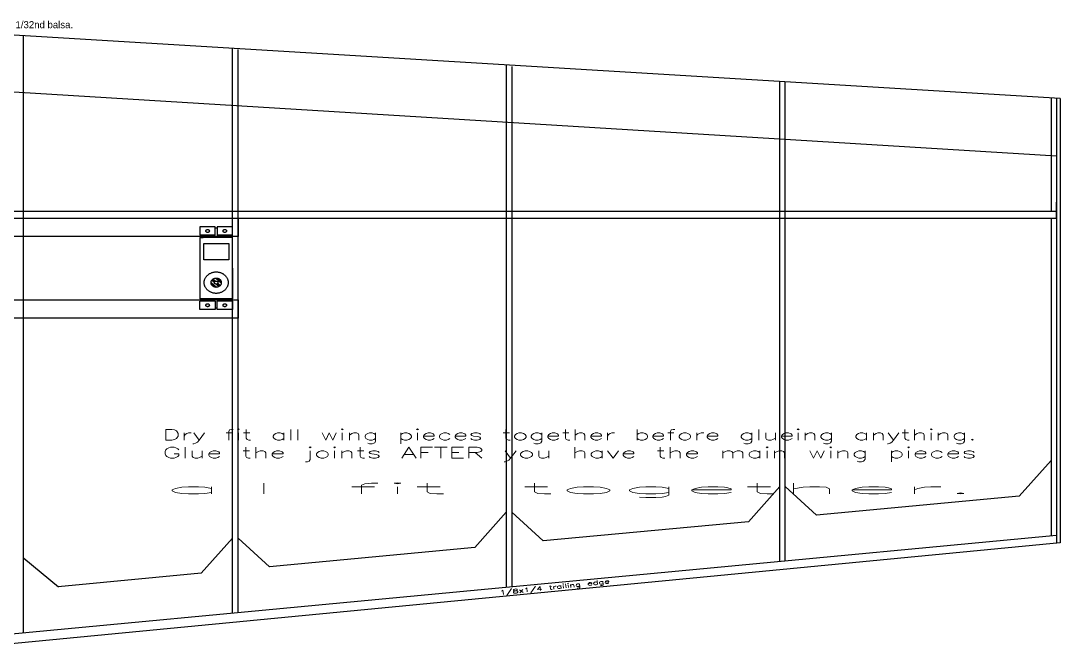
# Model space of a CAD drawing. Extents: x 0 to 60.8, y 0 to 23.
# Drawn here: x 46.33 to 60.81, y 0.11 to 8.82 of the extents above; entities that cross this region are included whole.
import ezdxf
from ezdxf.enums import TextEntityAlignment as Align

# ---------------------------------------------------------------- set-up
doc = ezdxf.new("R2010")
doc.units = 0
doc.layers.get('0').update_dxf_attribs({"linetype": 'CONTINUOUS'})
doc.layers.add('LAYER1', color=7, linetype='CONTINUOUS')
doc.styles.add('_TCW_TXTSTY_3', font='TXT.SHX', dxfattribs={"width": 1.46})
doc.styles.add('_TCW_TXTSTY_4', font='TXT.SHX', dxfattribs={"width": 1.42})
doc.styles.add('_TCW_TXTSTY_5', font='.SHX', dxfattribs={"width": 1.01})

# ---------------------------------------------------------------- blocks, each defined once
blk = doc.blocks.new('BLOCK_17')
at = {"layer": 'LAYER1', "color": 7, "linetype": 'CONTINUOUS'}
for p, q in [((-0.82311, 1.059403), (-0.694962, 1.187551)), ((-0.821834, 1.043001), (-0.67856, 1.186275)), ((-0.821676, 1.078515), (-0.714074, 1.186117)), ((-0.815992, 1.101877), (-0.737435, 1.180433)), ((-0.795425, 0.981022), (-0.734124, 1.042324)), ((-0.787158, 0.971611), (-0.727049, 1.031721)), ((-0.701869, 0.933157), (-0.568716, 1.06631)), ((-0.683907, 0.933442), (-0.569001, 1.048348)), ((-0.677883, 1.098565), (-0.616581, 1.159866)), ((-0.66728, 1.09149), (-0.60717, 1.1516)), ((-0.659367, 1.081725), (-0.59863, 1.142462)), ((-0.654322, 1.069093), (-0.590966, 1.132448)), ((-0.778021, 0.963071), (-0.717283, 1.023809)), ((-0.768007, 0.955408), (-0.704652, 1.018763)), ((-0.662169, 0.937501), (-0.57306, 1.02661)), ((-0.63163, 0.950363), (-0.585922, 0.996071))]:
    blk.add_line(p, q, dxfattribs=at)

msp = doc.modelspace()

# ---------------------------------------------------------------- linework, layer by layer
at = {"color": 7, "linetype": 'CONTINUOUS'}
for p, q in [((60.812, 7.735, 0), (45.863, 8.641, 0)), ((46.369, 0.294, 0), (46.369, 8.61, 0)), ((49.281, 2.886, 0), (49.281, 8.433, 0)), ((49.358, 2.886, 0), (49.358, 8.42, 0)), ((53.095, 8.202, 0), (53.095, 2.886, 0)), ((53.173, 8.182, 0), (53.173, 2.886, 0)), ((56.907, 2.886, 0), (56.907, 7.971, 0)), ((60.759, 6.933, 0), (45.863, 7.846, 0)), ((56.982, 2.886, 0), (56.982, 7.964, 0)), ((60.684, 7.742, 0), (60.684, 6.162, 0)), ((60.759, 7.738, 0), (60.759, 1.545, 0)), ((60.812, 7.735, 0), (60.812, 1.55, 0)), ((60.759, 6.079, 0), (60.759, 6.295, 0)), ((49.04, 5.951, 0), (48.826, 5.951, 0)), ((48.826, 5.951, 0), (48.826, 5.834, 0)), ((49.04, 5.834, 0), (49.04, 5.951, 0)), ((49.281, 5.951, 0), (49.066, 5.951, 0)), ((49.066, 5.951, 0), (49.066, 5.834, 0)), ((49.281, 0.568, 0), (49.281, 6.069, 0)), ((49.281, 5.834, 0), (49.281, 5.951, 0)), ((49.358, 0.576, 0), (49.358, 6.069, 0)), ((53.095, 6.067, 0), (53.095, 0.928, 0)), ((53.173, 6.067, 0), (53.173, 0.935, 0)), ((56.907, 1.287, 0), (56.907, 6.067, 0)), ((56.982, 1.294, 0), (56.982, 6.067, 0)), ((60.684, 6.069, 0), (60.684, 1.643, 0)), ((49.04, 5.834, 0), (48.826, 5.834, 0)), ((49.281, 5.802, 0), (48.826, 5.802, 0)), ((48.826, 5.802, 0), (48.826, 4.948, 0)), ((48.826, 5.802, 0), (48.874, 5.802, 0)), ((48.85, 5.802, 0), (48.85, 5.834, 0)), ((49.066, 5.932, 0), (49.04, 5.932, 0)), ((49.281, 5.834, 0), (49.066, 5.834, 0)), ((49.281, 5.802, 0), (49.233, 5.802, 0)), ((49.257, 5.802, 0), (49.257, 5.834, 0)), ((49.281, 5.375, 0), (49.281, 5.802, 0)), ((48.882, 5.718, 0), (49.23, 5.718, 0)), ((48.882, 5.488, 0), (48.882, 5.718, 0)), ((49.23, 5.718, 0), (49.23, 5.488, 0)), ((49.23, 5.488, 0), (48.882, 5.488, 0)), ((49.281, 5.375, 0), (49.281, 4.948, 0)), ((49.281, 4.948, 0), (48.826, 4.948, 0)), ((48.826, 4.948, 0), (48.874, 4.948, 0)), ((49.281, 4.948, 0), (48.826, 4.948, 0)), ((48.85, 4.948, 0), (48.85, 4.916, 0)), ((49.281, 4.948, 0), (49.233, 4.948, 0)), ((49.257, 4.948, 0), (49.257, 4.916, 0)), ((49.04, 4.916, 0), (48.826, 4.916, 0)), ((48.826, 4.799, 0), (48.826, 4.916, 0)), ((49.04, 4.799, 0), (48.826, 4.799, 0)), ((49.04, 4.916, 0), (49.04, 4.799, 0)), ((49.066, 4.818, 0), (49.04, 4.818, 0)), ((49.281, 4.916, 0), (49.066, 4.916, 0)), ((49.066, 4.799, 0), (49.066, 4.916, 0)), ((49.281, 4.799, 0), (49.066, 4.799, 0)), ((49.281, 4.916, 0), (49.281, 4.799, 0)), ((60.684, 2.695, 0), (60.242, 2.199, 0)), ((56.907, 2.335, 0), (56.47, 1.842, 0)), ((56.982, 2.333, 0), (57.419, 1.935, 0)), ((60.242, 2.199, 0), (57.419, 1.935, 0)), ((53.095, 1.978, 0), (52.658, 1.482, 0)), ((53.173, 1.978, 0), (53.607, 1.576, 0)), ((56.47, 1.842, 0), (53.607, 1.576, 0)), ((60.759, 1.65, 0), (45.863, 0.246, 0)), ((49.281, 1.613, 0), (48.846, 1.125, 0)), ((49.358, 1.613, 0), (49.795, 1.213, 0)), ((60.811, 1.55, 0), (45.863, 0.109, 0)), ((52.658, 1.482, 0), (49.795, 1.213, 0)), ((46.372, 1.337, 0), (46.856, 0.935, 0)), ((48.846, 1.125, 0), (46.852, 0.935, 0))]:
    msp.add_line(p, q, dxfattribs=at)
for points in [[(60.759, 6.162), (45.864, 6.162), (45.864, 6.068), (60.759, 6.068)], [(42.371, 6.07), (49.358, 6.07), (49.358, 5.817), (42.371, 5.817)], [(42.371, 4.931), (49.358, 4.931), (49.358, 4.678), (42.371, 4.678)]]:
    msp.add_lwpolyline(points, close=True, dxfattribs=at)
at = {"layer": 'LAYER1', "color": 7, "linetype": 'CONTINUOUS', "flags": 128}
for points in [[(48.958, 5.892), (48.958, 5.891), (48.958, 5.89), (48.958, 5.889), (48.957, 5.888), (48.957, 5.887), (48.957, 5.886), (48.956, 5.885), (48.956, 5.884), (48.955, 5.883), (48.955, 5.882), (48.954, 5.881), (48.953, 5.88), (48.953, 5.879), (48.952, 5.878), (48.951, 5.877), (48.95, 5.877), (48.949, 5.876), (48.948, 5.875), (48.947, 5.874), (48.946, 5.874), (48.945, 5.873), (48.944, 5.873), (48.943, 5.872), (48.941, 5.872), (48.94, 5.872), (48.939, 5.871), (48.938, 5.871), (48.936, 5.871), (48.935, 5.871), (48.934, 5.871), (48.933, 5.871), (48.931, 5.871), (48.93, 5.871), (48.929, 5.871), (48.928, 5.872), (48.927, 5.872), (48.925, 5.872), (48.924, 5.873), (48.923, 5.873), (48.922, 5.874), (48.921, 5.874), (48.92, 5.875), (48.919, 5.876), (48.918, 5.877), (48.917, 5.877), (48.916, 5.878), (48.915, 5.879), (48.915, 5.88), (48.914, 5.881), (48.913, 5.882), (48.913, 5.883), (48.912, 5.884), (48.912, 5.885), (48.911, 5.886), (48.911, 5.887), (48.911, 5.888), (48.91, 5.889), (48.91, 5.89), (48.91, 5.891), (48.91, 5.892), (48.91, 5.893), (48.91, 5.895), (48.91, 5.896), (48.911, 5.897), (48.911, 5.898), (48.911, 5.899), (48.912, 5.9), (48.912, 5.901), (48.913, 5.902), (48.913, 5.903), (48.914, 5.904), (48.915, 5.905), (48.915, 5.906), (48.916, 5.907), (48.917, 5.907), (48.918, 5.908), (48.919, 5.909), (48.92, 5.91), (48.921, 5.91), (48.922, 5.911), (48.923, 5.911), (48.924, 5.912), (48.925, 5.912), (48.927, 5.913), (48.928, 5.913), (48.929, 5.913), (48.93, 5.913), (48.931, 5.914), (48.933, 5.914), (48.934, 5.914), (48.935, 5.914), (48.936, 5.914), (48.938, 5.913), (48.939, 5.913), (48.94, 5.913), (48.941, 5.913), (48.943, 5.912), (48.944, 5.912), (48.945, 5.911), (48.946, 5.911), (48.947, 5.91), (48.948, 5.91), (48.949, 5.909), (48.95, 5.908), (48.951, 5.907), (48.952, 5.907), (48.953, 5.906), (48.953, 5.905), (48.954, 5.904), (48.955, 5.903), (48.955, 5.902), (48.956, 5.901), (48.956, 5.9), (48.957, 5.899), (48.957, 5.898), (48.957, 5.897), (48.958, 5.896), (48.958, 5.895), (48.958, 5.893)], [(49.197, 5.892), (49.197, 5.891), (49.197, 5.89), (49.197, 5.889), (49.197, 5.888), (49.197, 5.887), (49.196, 5.886), (49.196, 5.885), (49.195, 5.884), (49.195, 5.883), (49.194, 5.882), (49.193, 5.881), (49.193, 5.88), (49.192, 5.879), (49.191, 5.878), (49.19, 5.877), (49.189, 5.877), (49.188, 5.876), (49.187, 5.875), (49.186, 5.874), (49.185, 5.874), (49.184, 5.873), (49.183, 5.873), (49.182, 5.872), (49.181, 5.872), (49.18, 5.872), (49.178, 5.871), (49.177, 5.871), (49.176, 5.871), (49.175, 5.871), (49.173, 5.871), (49.172, 5.871), (49.171, 5.871), (49.17, 5.871), (49.168, 5.871), (49.167, 5.872), (49.166, 5.872), (49.165, 5.872), (49.164, 5.873), (49.163, 5.873), (49.161, 5.874), (49.16, 5.874), (49.159, 5.875), (49.158, 5.876), (49.157, 5.877), (49.156, 5.877), (49.156, 5.878), (49.155, 5.879), (49.154, 5.88), (49.153, 5.881), (49.153, 5.882), (49.152, 5.883), (49.152, 5.884), (49.151, 5.885), (49.151, 5.886), (49.15, 5.887), (49.15, 5.888), (49.15, 5.889), (49.15, 5.89), (49.149, 5.891), (49.149, 5.892), (49.149, 5.893), (49.15, 5.895), (49.15, 5.896), (49.15, 5.897), (49.15, 5.898), (49.151, 5.899), (49.151, 5.9), (49.152, 5.901), (49.152, 5.902), (49.153, 5.903), (49.153, 5.904), (49.154, 5.905), (49.155, 5.906), (49.156, 5.907), (49.156, 5.907), (49.157, 5.908), (49.158, 5.909), (49.159, 5.91), (49.16, 5.91), (49.161, 5.911), (49.163, 5.911), (49.164, 5.912), (49.165, 5.912), (49.166, 5.913), (49.167, 5.913), (49.168, 5.913), (49.17, 5.913), (49.171, 5.914), (49.172, 5.914), (49.173, 5.914), (49.175, 5.914), (49.176, 5.914), (49.177, 5.913), (49.178, 5.913), (49.18, 5.913), (49.181, 5.913), (49.182, 5.912), (49.183, 5.912), (49.184, 5.911), (49.185, 5.911), (49.186, 5.91), (49.187, 5.91), (49.188, 5.909), (49.189, 5.908), (49.19, 5.907), (49.191, 5.907), (49.192, 5.906), (49.193, 5.905), (49.193, 5.904), (49.194, 5.903), (49.195, 5.902), (49.195, 5.901), (49.196, 5.9), (49.196, 5.899), (49.197, 5.898), (49.197, 5.897), (49.197, 5.896), (49.197, 5.895), (49.197, 5.893)], [(49.221, 5.172), (49.221, 5.165), (49.22, 5.157), (49.219, 5.149), (49.218, 5.141), (49.216, 5.134), (49.213, 5.126), (49.21, 5.119), (49.207, 5.112), (49.203, 5.105), (49.199, 5.098), (49.194, 5.091), (49.189, 5.085), (49.184, 5.078), (49.178, 5.073), (49.172, 5.067), (49.166, 5.061), (49.159, 5.056), (49.152, 5.052), (49.145, 5.047), (49.137, 5.043), (49.13, 5.039), (49.122, 5.036), (49.114, 5.033), (49.105, 5.03), (49.097, 5.028), (49.089, 5.026), (49.08, 5.025), (49.071, 5.024), (49.062, 5.023), (49.054, 5.023), (49.045, 5.023), (49.036, 5.024), (49.027, 5.025), (49.019, 5.026), (49.01, 5.028), (49.002, 5.03), (48.994, 5.033), (48.986, 5.036), (48.978, 5.039), (48.97, 5.043), (48.962, 5.047), (48.955, 5.052), (48.948, 5.056), (48.942, 5.061), (48.935, 5.067), (48.929, 5.073), (48.923, 5.078), (48.918, 5.085), (48.913, 5.091), (48.909, 5.098), (48.904, 5.105), (48.901, 5.112), (48.897, 5.119), (48.894, 5.126), (48.892, 5.134), (48.89, 5.141), (48.888, 5.149), (48.887, 5.157), (48.886, 5.165), (48.886, 5.172), (48.886, 5.18), (48.887, 5.188), (48.888, 5.196), (48.89, 5.203), (48.892, 5.211), (48.894, 5.219), (48.897, 5.226), (48.901, 5.233), (48.904, 5.24), (48.909, 5.247), (48.913, 5.254), (48.918, 5.26), (48.923, 5.266), (48.929, 5.272), (48.935, 5.278), (48.942, 5.283), (48.948, 5.288), (48.955, 5.293), (48.962, 5.298), (48.97, 5.302), (48.978, 5.305), (48.986, 5.309), (48.994, 5.312), (49.002, 5.314), (49.01, 5.317), (49.019, 5.319), (49.027, 5.32), (49.036, 5.321), (49.045, 5.322), (49.054, 5.322), (49.062, 5.322), (49.071, 5.321), (49.08, 5.32), (49.089, 5.319), (49.097, 5.317), (49.105, 5.314), (49.114, 5.312), (49.122, 5.309), (49.13, 5.305), (49.137, 5.302), (49.145, 5.298), (49.152, 5.293), (49.159, 5.288), (49.166, 5.283), (49.172, 5.278), (49.178, 5.272), (49.184, 5.266), (49.189, 5.26), (49.194, 5.254), (49.199, 5.247), (49.203, 5.24), (49.207, 5.233), (49.21, 5.226), (49.213, 5.219), (49.216, 5.211), (49.218, 5.203), (49.219, 5.196), (49.22, 5.188), (49.221, 5.18)], [(49.125, 5.172), (49.125, 5.169), (49.125, 5.166), (49.125, 5.162), (49.124, 5.159), (49.123, 5.156), (49.122, 5.153), (49.121, 5.15), (49.119, 5.146), (49.118, 5.143), (49.116, 5.14), (49.114, 5.138), (49.112, 5.135), (49.109, 5.132), (49.107, 5.13), (49.104, 5.127), (49.102, 5.125), (49.099, 5.123), (49.096, 5.121), (49.093, 5.119), (49.09, 5.117), (49.086, 5.115), (49.083, 5.114), (49.079, 5.113), (49.076, 5.112), (49.072, 5.111), (49.069, 5.11), (49.065, 5.109), (49.061, 5.109), (49.057, 5.109), (49.054, 5.108), (49.05, 5.109), (49.046, 5.109), (49.042, 5.109), (49.039, 5.11), (49.035, 5.111), (49.031, 5.112), (49.028, 5.113), (49.024, 5.114), (49.021, 5.115), (49.018, 5.117), (49.015, 5.119), (49.011, 5.121), (49.008, 5.123), (49.006, 5.125), (49.003, 5.127), (49, 5.13), (48.998, 5.132), (48.996, 5.135), (48.993, 5.138), (48.991, 5.14), (48.99, 5.143), (48.988, 5.146), (48.987, 5.15), (48.985, 5.153), (48.984, 5.156), (48.983, 5.159), (48.983, 5.162), (48.982, 5.166), (48.982, 5.169), (48.982, 5.172), (48.982, 5.176), (48.982, 5.179), (48.983, 5.182), (48.983, 5.186), (48.984, 5.189), (48.985, 5.192), (48.987, 5.195), (48.988, 5.198), (48.99, 5.202), (48.991, 5.204), (48.993, 5.207), (48.996, 5.21), (48.998, 5.213), (49, 5.215), (49.003, 5.218), (49.006, 5.22), (49.008, 5.222), (49.011, 5.224), (49.015, 5.226), (49.018, 5.228), (49.021, 5.229), (49.024, 5.231), (49.028, 5.232), (49.031, 5.233), (49.035, 5.234), (49.039, 5.235), (49.042, 5.236), (49.046, 5.236), (49.05, 5.236), (49.054, 5.236), (49.057, 5.236), (49.061, 5.236), (49.065, 5.236), (49.069, 5.235), (49.072, 5.234), (49.076, 5.233), (49.079, 5.232), (49.083, 5.231), (49.086, 5.229), (49.09, 5.228), (49.093, 5.226), (49.096, 5.224), (49.099, 5.222), (49.102, 5.22), (49.104, 5.218), (49.107, 5.215), (49.109, 5.213), (49.112, 5.21), (49.114, 5.207), (49.116, 5.204), (49.118, 5.202), (49.119, 5.198), (49.121, 5.195), (49.122, 5.192), (49.123, 5.189), (49.124, 5.186), (49.125, 5.182), (49.125, 5.179), (49.125, 5.176)], [(49.078, 5.172), (49.078, 5.171), (49.077, 5.17), (49.077, 5.169), (49.077, 5.168), (49.077, 5.167), (49.076, 5.166), (49.076, 5.165), (49.076, 5.164), (49.075, 5.163), (49.074, 5.162), (49.074, 5.161), (49.073, 5.16), (49.072, 5.159), (49.071, 5.158), (49.071, 5.157), (49.07, 5.157), (49.069, 5.156), (49.068, 5.155), (49.067, 5.155), (49.066, 5.154), (49.065, 5.153), (49.063, 5.153), (49.062, 5.153), (49.061, 5.152), (49.06, 5.152), (49.059, 5.152), (49.057, 5.151), (49.056, 5.151), (49.055, 5.151), (49.054, 5.151), (49.052, 5.151), (49.051, 5.151), (49.05, 5.151), (49.049, 5.152), (49.047, 5.152), (49.046, 5.152), (49.045, 5.153), (49.044, 5.153), (49.043, 5.153), (49.042, 5.154), (49.041, 5.155), (49.04, 5.155), (49.039, 5.156), (49.038, 5.157), (49.037, 5.157), (49.036, 5.158), (49.035, 5.159), (49.034, 5.16), (49.034, 5.161), (49.033, 5.162), (49.032, 5.163), (49.032, 5.164), (49.031, 5.165), (49.031, 5.166), (49.031, 5.167), (49.03, 5.168), (49.03, 5.169), (49.03, 5.17), (49.03, 5.171), (49.03, 5.172), (49.03, 5.174), (49.03, 5.175), (49.03, 5.176), (49.03, 5.177), (49.031, 5.178), (49.031, 5.179), (49.031, 5.18), (49.032, 5.181), (49.032, 5.182), (49.033, 5.183), (49.034, 5.184), (49.034, 5.185), (49.035, 5.186), (49.036, 5.187), (49.037, 5.188), (49.038, 5.188), (49.039, 5.189), (49.04, 5.19), (49.041, 5.19), (49.042, 5.191), (49.043, 5.191), (49.044, 5.192), (49.045, 5.192), (49.046, 5.193), (49.047, 5.193), (49.049, 5.193), (49.05, 5.194), (49.051, 5.194), (49.052, 5.194), (49.054, 5.194), (49.055, 5.194), (49.056, 5.194), (49.057, 5.194), (49.059, 5.193), (49.06, 5.193), (49.061, 5.193), (49.062, 5.192), (49.063, 5.192), (49.065, 5.191), (49.066, 5.191), (49.067, 5.19), (49.068, 5.19), (49.069, 5.189), (49.07, 5.188), (49.071, 5.188), (49.071, 5.187), (49.072, 5.186), (49.073, 5.185), (49.074, 5.184), (49.074, 5.183), (49.075, 5.182), (49.076, 5.181), (49.076, 5.18), (49.076, 5.179), (49.077, 5.178), (49.077, 5.177), (49.077, 5.176), (49.077, 5.175), (49.078, 5.174)], [(48.958, 4.858), (48.958, 4.857), (48.958, 4.856), (48.958, 4.854), (48.957, 4.853), (48.957, 4.852), (48.957, 4.851), (48.956, 4.85), (48.956, 4.849), (48.955, 4.848), (48.955, 4.847), (48.954, 4.846), (48.953, 4.845), (48.953, 4.844), (48.952, 4.844), (48.951, 4.843), (48.95, 4.842), (48.949, 4.841), (48.948, 4.841), (48.947, 4.84), (48.946, 4.839), (48.945, 4.839), (48.944, 4.838), (48.943, 4.838), (48.941, 4.838), (48.94, 4.837), (48.939, 4.837), (48.938, 4.837), (48.936, 4.837), (48.935, 4.837), (48.934, 4.836), (48.933, 4.837), (48.931, 4.837), (48.93, 4.837), (48.929, 4.837), (48.928, 4.837), (48.927, 4.838), (48.925, 4.838), (48.924, 4.838), (48.923, 4.839), (48.922, 4.839), (48.921, 4.84), (48.92, 4.841), (48.919, 4.841), (48.918, 4.842), (48.917, 4.843), (48.916, 4.844), (48.915, 4.844), (48.915, 4.845), (48.914, 4.846), (48.913, 4.847), (48.913, 4.848), (48.912, 4.849), (48.912, 4.85), (48.911, 4.851), (48.911, 4.852), (48.911, 4.853), (48.91, 4.854), (48.91, 4.856), (48.91, 4.857), (48.91, 4.858), (48.91, 4.859), (48.91, 4.86), (48.91, 4.861), (48.911, 4.862), (48.911, 4.863), (48.911, 4.864), (48.912, 4.865), (48.912, 4.866), (48.913, 4.868), (48.913, 4.868), (48.914, 4.869), (48.915, 4.87), (48.915, 4.871), (48.916, 4.872), (48.917, 4.873), (48.918, 4.874), (48.919, 4.874), (48.92, 4.875), (48.921, 4.876), (48.922, 4.876), (48.923, 4.877), (48.924, 4.877), (48.925, 4.878), (48.927, 4.878), (48.928, 4.878), (48.929, 4.879), (48.93, 4.879), (48.931, 4.879), (48.933, 4.879), (48.934, 4.879), (48.935, 4.879), (48.936, 4.879), (48.938, 4.879), (48.939, 4.879), (48.94, 4.878), (48.941, 4.878), (48.943, 4.878), (48.944, 4.877), (48.945, 4.877), (48.946, 4.876), (48.947, 4.876), (48.948, 4.875), (48.949, 4.874), (48.95, 4.874), (48.951, 4.873), (48.952, 4.872), (48.953, 4.871), (48.953, 4.87), (48.954, 4.869), (48.955, 4.868), (48.955, 4.868), (48.956, 4.866), (48.956, 4.865), (48.957, 4.864), (48.957, 4.863), (48.957, 4.862), (48.958, 4.861), (48.958, 4.86), (48.958, 4.859)], [(49.197, 4.858), (49.197, 4.857), (49.197, 4.856), (49.197, 4.854), (49.197, 4.853), (49.197, 4.852), (49.196, 4.851), (49.196, 4.85), (49.195, 4.849), (49.195, 4.848), (49.194, 4.847), (49.193, 4.846), (49.193, 4.845), (49.192, 4.844), (49.191, 4.844), (49.19, 4.843), (49.189, 4.842), (49.188, 4.841), (49.187, 4.841), (49.186, 4.84), (49.185, 4.839), (49.184, 4.839), (49.183, 4.838), (49.182, 4.838), (49.181, 4.838), (49.18, 4.837), (49.178, 4.837), (49.177, 4.837), (49.176, 4.837), (49.175, 4.837), (49.173, 4.836), (49.172, 4.837), (49.171, 4.837), (49.17, 4.837), (49.168, 4.837), (49.167, 4.837), (49.166, 4.838), (49.165, 4.838), (49.164, 4.838), (49.163, 4.839), (49.161, 4.839), (49.16, 4.84), (49.159, 4.841), (49.158, 4.841), (49.157, 4.842), (49.156, 4.843), (49.156, 4.844), (49.155, 4.844), (49.154, 4.845), (49.153, 4.846), (49.153, 4.847), (49.152, 4.848), (49.152, 4.849), (49.151, 4.85), (49.151, 4.851), (49.15, 4.852), (49.15, 4.853), (49.15, 4.854), (49.15, 4.856), (49.149, 4.857), (49.149, 4.858), (49.149, 4.859), (49.15, 4.86), (49.15, 4.861), (49.15, 4.862), (49.15, 4.863), (49.151, 4.864), (49.151, 4.865), (49.152, 4.866), (49.152, 4.868), (49.153, 4.868), (49.153, 4.869), (49.154, 4.87), (49.155, 4.871), (49.156, 4.872), (49.156, 4.873), (49.157, 4.874), (49.158, 4.874), (49.159, 4.875), (49.16, 4.876), (49.161, 4.876), (49.163, 4.877), (49.164, 4.877), (49.165, 4.878), (49.166, 4.878), (49.167, 4.878), (49.168, 4.879), (49.17, 4.879), (49.171, 4.879), (49.172, 4.879), (49.173, 4.879), (49.175, 4.879), (49.176, 4.879), (49.177, 4.879), (49.178, 4.879), (49.18, 4.878), (49.181, 4.878), (49.182, 4.878), (49.183, 4.877), (49.184, 4.877), (49.185, 4.876), (49.186, 4.876), (49.187, 4.875), (49.188, 4.874), (49.189, 4.874), (49.19, 4.873), (49.191, 4.872), (49.192, 4.871), (49.193, 4.87), (49.193, 4.869), (49.194, 4.868), (49.195, 4.868), (49.195, 4.866), (49.196, 4.865), (49.196, 4.864), (49.197, 4.863), (49.197, 4.862), (49.197, 4.861), (49.197, 4.86), (49.197, 4.859)]]:
    msp.add_lwpolyline(points, close=True, dxfattribs=at)

# ---------------------------------------------------------------- block references
at = {"xscale": 0.502421, "yscale": 0.56394, "rotation": -90}
msp.add_blockref('BLOCK_17', (48.456, 4.823, 0), dxfattribs=at)

# ---------------------------------------------------------------- texts
at = {"color": 7, "linetype": 'CONTINUOUS'}
for s, height, style, width, p, p2 in [('Sheet center section with 1/32nd balsa.', 0.09772, '_TCW_TXTSTY_5', 1.01, (44.728, 8.716, 0), (47.06, 8.716, 0)), ('Dry fit all wing pieces together before glueing anything.', 0.15, '_TCW_TXTSTY_3', 1.46, (48.303, 2.979, 0), (59.65, 2.979, 0)), ('Glue the joints AFTER you have the main wing pieces', 0.15, '_TCW_TXTSTY_3', 1.46, (48.303, 2.729, 0), (59.65, 2.729, 0)), ('all fit together.', 0.15, '_TCW_TXTSTY_3', 1.46, (48.303, 2.229, 0), (59.65, 2.229, 0)), ('1/8x1/4 trailing edge', 0.05832, '_TCW_TXTSTY_4', 1.42, (53.008, 0.825, 0), (54.538, 0.985, 0))]:
    msp.add_text(s, height=height, dxfattribs=dict(at, style=style, width=width)).set_placement(p, p2, align=Align.FIT)

doc.saveas('drawing.dxf')
